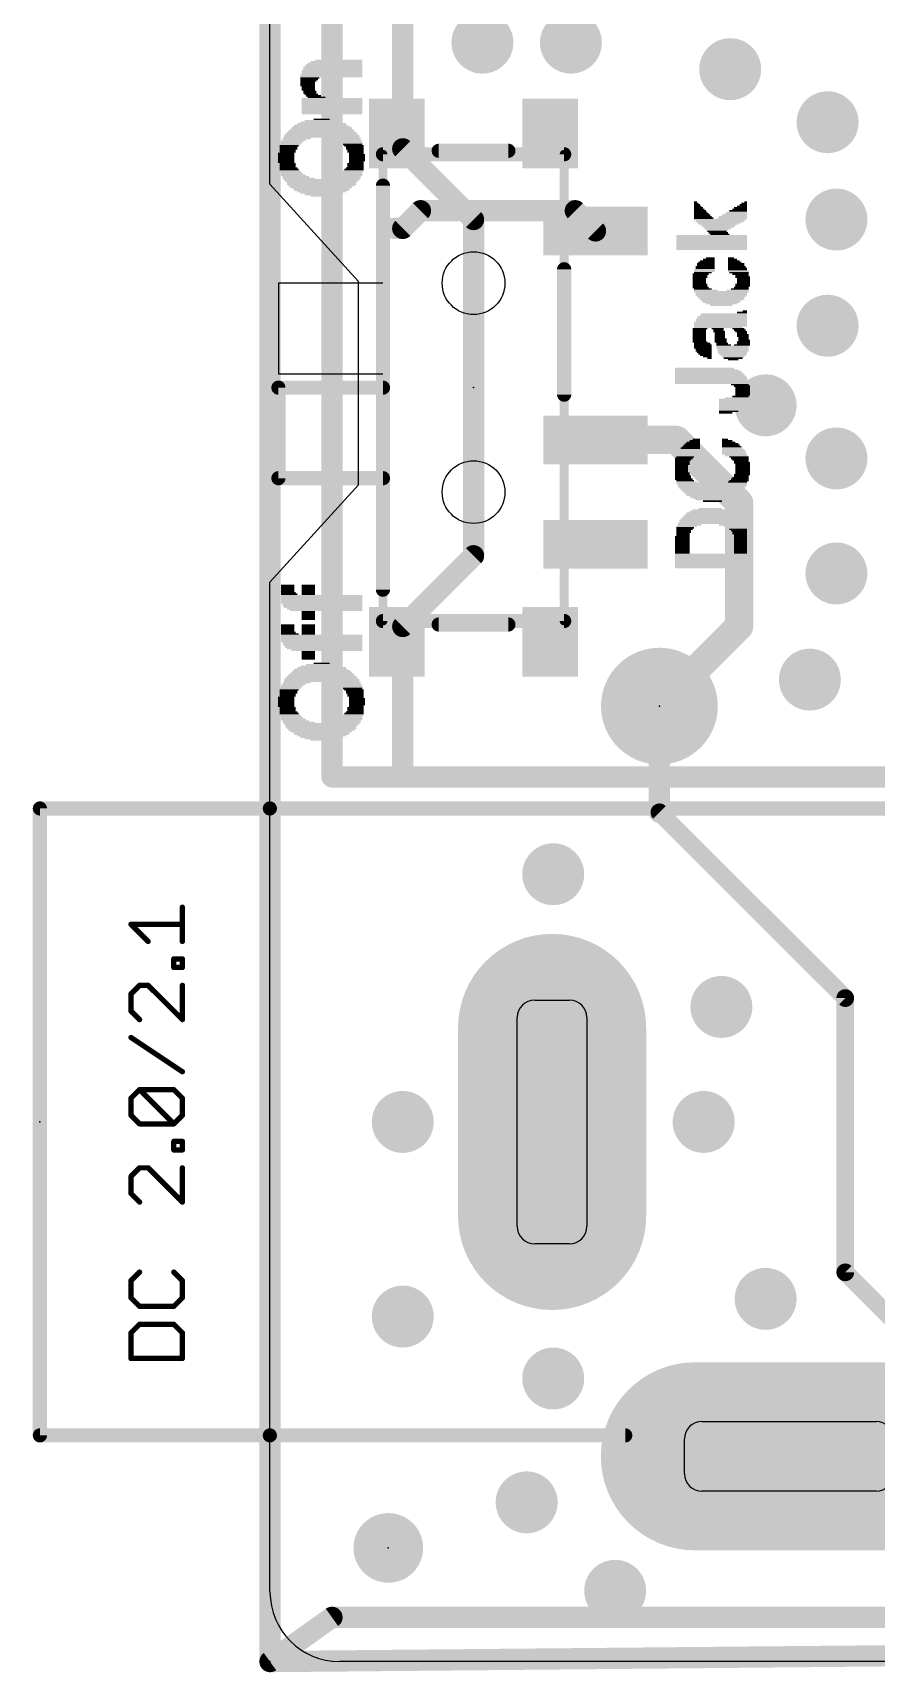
# Model space of a CAD drawing. Extents: x -3.4 to 68.6, y -0.2 to 53.3.
# Drawn here: x -3.4 to 8.7, y -0.15 to 23.38 of the extents above; entities that cross this region are included whole.
import ezdxf

# ---------------------------------------------------------------- set-up
doc = ezdxf.new("R2010")
doc.units = 0
for name, color, linetype in [('1', 12, 'CONTINUOUS'), ('16', 132, 'CONTINUOUS'), ('17', 110, 'CONTINUOUS'), ('18', 3, 'CONTINUOUS'), ('20', 53, 'CONTINUOUS'), ('200', 4, 'CONTINUOUS'), ('21', 40, 'CONTINUOUS'), ('23', 53, 'CONTINUOUS'), ('31', 253, 'CONTINUOUS'), ('51', 253, 'CONTINUOUS')]:
    doc.layers.add(name, color=color, linetype=linetype)

# ---------------------------------------------------------------- blocks, each defined once
blk = doc.blocks.new('PIE')
at = {"const_width": 0.5}
blk.add_lwpolyline([(0, -0.25, 1), (0, 0.25, 1), (0, -0.25)], format="xyb", dxfattribs=at)
blk = doc.blocks.new('RECT')
blk.add_solid([(-0.5, -0.5), (0.5, -0.5), (-0.5, 0.5), (0.5, 0.5)])
blk = doc.blocks.new('ROUNDP')
at = {"const_width": 0.5}
blk.add_lwpolyline([(0, -0.25, 1), (0, 0.25, 1), (0, -0.25)], format="xyb", dxfattribs=at)
blk = doc.blocks.new('LONGP100')
at = {"const_width": 1}
blk.add_lwpolyline([(-0.5, 0), (0.5, 0)], dxfattribs=at)
at = {"const_width": 0.5}
for points in [[(-0.5, 0.25, 1), (-0.5, -0.25)], [(0.5, -0.25, 1), (0.5, 0.25)]]:
    blk.add_lwpolyline(points, format="xyb", dxfattribs=at)
blk = doc.blocks.new('ROUNDV')
at = {"const_width": 0.5}
blk.add_lwpolyline([(0, -0.25, 1), (0, 0.25, 1), (0, -0.25)], format="xyb", dxfattribs=at)

msp = doc.modelspace()

# ---------------------------------------------------------------- linework, layer by layer
at = {"layer": '1'}
for points, const_width in [([(0, 0), (0, 32.385)], 0.3048), ([(1.905, 21.717), (1.905, 29.845)], 0.3048), ([(2.921, 20.701), (1.905, 21.717)], 0.3048), ([(2.159, 20.828), (1.905, 20.574)], 0.3048), ([(4.381, 20.828), (2.159, 20.828)], 0.3048), ([(4.671, 20.538), (4.381, 20.828)], 0.3048), ([(1.905, 20.574), (1.778, 20.574)], 0.3048), ([(2.921, 15.875), (2.921, 20.701)], 0.3048), ([(4.671, 17.538), (5.83, 17.538)], 0.4064), ([(5.83, 17.538), (6.731, 16.637)], 0.4064), ([(6.731, 16.637), (6.731, 14.859)], 0.4064), ([(1.905, 14.859), (2.921, 15.875)], 0.3048), ([(1.905, 12.7), (1.905, 14.859)], 0.3048), ([(6.731, 14.859), (5.588, 13.716)], 0.4064), ([(5.588, 13.716), (5.588, 12.192)], 0.3048), ([(10.16, 12.7), (1.905, 12.7)], 0.3048), ([(5.588, 12.192), (8.255, 9.525)], 0.254), ([(8.255, 9.525), (8.255, 5.588)], 0.254), ([(8.255, 5.588), (9.144, 4.699)], 0.254), ([(67.945, 0.635), (0, 0)], 0.3048)]:
    msp.add_lwpolyline(points, dxfattribs=dict(at, const_width=const_width))
for points, const_width in [([(1.9589, 21.7709, 1), (1.8511, 21.6631)], 0.1524), ([(1.8288, 21.717, 1), (1.9812, 21.717)], 0.1524), ([(2.159, 20.9042, 1), (2.159, 20.7518)], 0.1524), ([(2.2129, 20.7741, 1), (2.1051, 20.8819)], 0.1524), ([(4.4349, 20.8819, 1), (4.3271, 20.7741)], 0.1524), ([(4.381, 20.7518, 1), (4.381, 20.9042)], 0.1524), ([(1.778, 20.6502, 1), (1.778, 20.4978)], 0.1524), ([(1.905, 20.4978, 1), (1.905, 20.6502)], 0.1524), ([(2.9972, 20.701, 1), (2.8448, 20.701)], 0.1524), ([(2.8671, 20.6471, 1), (2.9749, 20.7549)], 0.1524), ([(1.8511, 20.6279, 1), (1.9589, 20.5201)], 0.1524), ([(4.6171, 20.4841, 1), (4.7249, 20.5919)], 0.1524), ([(4.671, 17.6396, 1), (4.671, 17.4364)], 0.2032), ([(5.9018, 17.6098, 1), (5.7582, 17.4662)], 0.2032), ([(5.83, 17.4364, 1), (5.83, 17.6396)], 0.2032), ([(6.8326, 16.637, 1), (6.6294, 16.637)], 0.2032), ([(6.6592, 16.5652, 1), (6.8028, 16.7088)], 0.2032), ([(2.9749, 15.8211, 1), (2.8671, 15.9289)], 0.1524), ([(2.8448, 15.875, 1), (2.9972, 15.875)], 0.1524), ([(1.9812, 14.859, 1), (1.8288, 14.859)], 0.1524), ([(1.8511, 14.9129, 1), (1.9589, 14.8051)], 0.1524), ([(6.6294, 14.859, 1), (6.8326, 14.859)], 0.2032), ([(6.8028, 14.7872, 1), (6.6592, 14.9308)], 0.2032), ([(5.5162, 13.7878, 1), (5.6598, 13.6442)], 0.2032), ([(5.6642, 13.716, 1), (5.5118, 13.716)], 0.1524), ([(1.905, 12.7762, 1), (1.905, 12.6238)], 0.1524), ([(1.8288, 12.7, 1), (1.9812, 12.7)], 0.1524), ([(5.5118, 12.192, 1), (5.6642, 12.192)], 0.1524), ([(5.6329, 12.2369, 1), (5.5431, 12.1471)], 0.127), ([(8.3185, 9.525, 1), (8.1915, 9.525)], 0.127), ([(8.2101, 9.4801, 1), (8.2999, 9.5699)], 0.127), ([(8.2999, 5.6329, 1), (8.2101, 5.5431)], 0.127), ([(8.1915, 5.588, 1), (8.3185, 5.588)], 0.127), ([(-0.0007, 0.0762, 1), (0.0007, -0.0762)], 0.1524), ([(-0.0762, 0, 1), (0.0762, 0)], 0.1524)]:
    msp.add_lwpolyline(points, format="xyb", dxfattribs=dict(at, const_width=const_width))
at = {"layer": '16', "const_width": 0.3048}
for points in [[(0, 0), (0, 32.385)], [(0.889, 12.7), (0.889, 29.718)], [(9.271, 12.7), (0.889, 12.7)], [(0.889, 0.635), (0, 0)], [(67.945, 0.635), (0.889, 0.635)]]:
    msp.add_lwpolyline(points, dxfattribs=at)
at = {"layer": '16', "const_width": 0.1524}
for points in [[(0.889, 12.7762, 1), (0.889, 12.6238)], [(0.8128, 12.7, 1), (0.9652, 12.7)], [(0.889, 0.7112, 1), (0.889, 0.5588)], [(0.9333, 0.573, 1), (0.8447, 0.697)], [(-0.0443, 0.062, 1), (0.0443, -0.062)], [(-0.0762, 0, 1), (0.0762, 0)]]:
    msp.add_lwpolyline(points, format="xyb", dxfattribs=at)
at = {"layer": '20'}
for p, q in [((0, 21.209), (0, 52.34)), ((1.27, 19.812), (0, 21.209)), ((1.27, 16.891), (1.27, 19.812)), ((0, 15.494), (1.27, 16.891)), ((0, 1), (0, 15.494)), ((3.798, 9.497), (4.298, 9.497)), ((3.548, 6.247), (3.548, 9.247)), ((4.548, 9.247), (4.548, 6.247)), ((4.298, 5.997), (3.798, 5.997)), ((6.198, 3.447), (8.698, 3.447)), ((5.948, 2.697), (5.948, 3.197)), ((8.698, 2.447), (6.198, 2.447)), ((65.04, 0), (1, 0))]:
    msp.add_line(p, q, dxfattribs=at)
for centre in [(2.921, 19.788), (2.921, 16.788)]:
    msp.add_circle(centre, 0.45, dxfattribs=at)
for centre, radius, start, end in [((3.798, 9.247), 0.25, 90, 180), ((4.298, 9.247), 0.25, 0, 90), ((3.798, 6.247), 0.25, 180, 270), ((4.298, 6.247), 0.25, 270, 0), ((6.198, 3.197), 0.25, 90, 180), ((8.698, 3.197), 0.25, 0, 90), ((6.198, 2.697), 0.25, 180, 270), ((8.698, 2.697), 0.25, 270, 0), ((1, 1), 1, 180, 270)]:
    msp.add_arc(centre, radius, start, end, dxfattribs=at)
at = {"layer": '21', "const_width": 0.2032}
for points in [[(3.421, 21.688), (2.421, 21.688)], [(1.621, 21.188), (1.621, 15.388)], [(4.221, 19.988), (4.221, 18.188)], [(3.421, 14.888), (2.421, 14.888)], [(-0.002, 12.247), (10.898, 12.247)], [(-0.002, 12.247), (-0.002, 3.247)], [(-0.002, 3.247), (5.098, 3.247)]]:
    msp.add_lwpolyline(points, dxfattribs=at)
at = {"layer": '21', "const_width": 0.1016}
for points in [[(2.421, 21.7388, 1), (2.421, 21.6372)], [(3.421, 21.6372, 1), (3.421, 21.7388)], [(1.6718, 21.188, 1), (1.5702, 21.188)], [(4.2718, 19.988, 1), (4.1702, 19.988)], [(4.1702, 18.188, 1), (4.2718, 18.188)], [(1.5702, 15.388, 1), (1.6718, 15.388)], [(2.421, 14.9388, 1), (2.421, 14.8372)], [(3.421, 14.8372, 1), (3.421, 14.9388)], [(-0.002, 12.2978, 1), (-0.002, 12.1962)], [(0.0488, 12.247, 1), (-0.0528, 12.247)], [(-0.002, 3.2978, 1), (-0.002, 3.1962)], [(-0.0528, 3.247, 1), (0.0488, 3.247)], [(5.098, 3.1962, 1), (5.098, 3.2978)]]:
    msp.add_lwpolyline(points, format="xyb", dxfattribs=at)
at = {"layer": '23'}
for p in [(2.921, 18.288), (5.588, 13.716), (-3.302, 7.747), (1.698, 1.632), (0, 0), (0, 0)]:
    msp.add_point(p, dxfattribs=at)
at = {"layer": '51'}
for p, q in [((1.621, 19.788), (0.121, 19.788)), ((0.121, 19.788), (0.121, 18.488)), ((0.121, 18.488), (1.621, 18.488))]:
    msp.add_line(p, q, dxfattribs=at)
for points, const_width in [([(4.221, 21.638), (1.621, 21.638)], 0.2032), ([(1.621, 21.638), (1.621, 14.938)], 0.127), ([(4.221, 21.638), (4.221, 14.938)], 0.127), ([(1.621, 18.288), (0.121, 18.288)], 0.2032), ([(0.121, 18.288), (0.121, 16.988)], 0.2032), ([(0.121, 16.988), (1.621, 16.988)], 0.2032), ([(4.221, 14.938), (1.621, 14.938)], 0.2032), ([(-0.002, 12.247), (-3.302, 12.247)], 0.2032), ([(-3.302, 3.247), (-3.302, 12.247)], 0.2032), ([(-0.002, 12.247), (-0.002, 3.247)], 0.2032), ([(-0.002, 12.247), (9.148, 12.247)], 0.2032), ([(-1.2573, 10.3387), (-1.2573, 10.8302)], 0.0762), ([(-1.7488, 10.3387), (-1.9945, 10.5844)], 0.0762), ([(-1.9945, 10.5844), (-1.2573, 10.5844)], 0.0762), ([(-1.3802, 9.9645), (-1.3802, 10.0873)], 0.0762), ([(-1.3802, 10.0873), (-1.2573, 10.0873)], 0.0762), ([(-1.2573, 10.0873), (-1.2573, 9.9645)], 0.0762), ([(-1.2573, 9.9645), (-1.3802, 9.9645)], 0.0762), ([(-1.8717, 9.7075), (-1.9945, 9.5847)], 0.0762), ([(-1.7488, 9.7075), (-1.8717, 9.7075)], 0.0762), ([(-1.2573, 9.2161), (-1.7488, 9.7075)], 0.0762), ([(-1.2573, 9.7075), (-1.2573, 9.2161)], 0.0762), ([(-1.9945, 9.5847), (-1.9945, 9.3389)], 0.0762), ([(-1.9945, 9.3389), (-1.8717, 9.2161)], 0.0762), ([(-1.2573, 8.4676), (-1.9945, 8.9591)], 0.0762), ([(-1.9945, 8.0878), (-1.8717, 8.2107)], 0.0762), ([(-1.8717, 8.2107), (-1.3802, 8.2107)], 0.0762), ([(-1.3802, 7.7192), (-1.8717, 8.2107)], 0.0762), ([(-1.3802, 8.2107), (-1.2573, 8.0878)], 0.0762), ([(-1.9945, 7.8421), (-1.9945, 8.0878)], 0.0762), ([(-1.2573, 8.0878), (-1.2573, 7.8421)], 0.0762), ([(-1.8717, 7.7192), (-1.9945, 7.8421)], 0.0762), ([(-1.2573, 7.8421), (-1.3802, 7.7192)], 0.0762), ([(-1.3802, 7.7192), (-1.8717, 7.7192)], 0.0762), ([(-1.3802, 7.345), (-1.3802, 7.4679)], 0.0762), ([(-1.3802, 7.4679), (-1.2573, 7.4679)], 0.0762), ([(-1.2573, 7.345), (-1.3802, 7.345)], 0.0762), ([(-1.2573, 7.4679), (-1.2573, 7.345)], 0.0762), ([(-1.8717, 7.0881), (-1.9945, 6.9652)], 0.0762), ([(-1.7488, 7.0881), (-1.8717, 7.0881)], 0.0762), ([(-1.2573, 6.5966), (-1.7488, 7.0881)], 0.0762), ([(-1.2573, 7.0881), (-1.2573, 6.5966)], 0.0762), ([(-1.9945, 6.9652), (-1.9945, 6.7195)], 0.0762), ([(-1.9945, 6.7195), (-1.8717, 6.5966)], 0.0762), ([(-1.8717, 5.5913), (-1.9945, 5.4684)], 0.0762), ([(-1.9945, 5.4684), (-1.9945, 5.2226)], 0.0762), ([(-1.2573, 5.4684), (-1.3802, 5.5913)], 0.0762), ([(-1.2573, 5.2226), (-1.2573, 5.4684)], 0.0762), ([(-1.9945, 5.2226), (-1.8717, 5.0998)], 0.0762), ([(-1.3802, 5.0998), (-1.2573, 5.2226)], 0.0762), ([(-1.8717, 5.0998), (-1.3802, 5.0998)], 0.0762), ([(-1.8717, 4.8428), (-1.9945, 4.72)], 0.0762), ([(-1.9945, 4.72), (-1.9945, 4.3514)], 0.0762), ([(-1.3802, 4.8428), (-1.8717, 4.8428)], 0.0762), ([(-1.2573, 4.72), (-1.3802, 4.8428)], 0.0762), ([(-1.2573, 4.3514), (-1.2573, 4.72)], 0.0762), ([(-1.9945, 4.3514), (-1.2573, 4.3514)], 0.0762), ([(-3.302, 3.247), (-0.002, 3.247)], 0.2032), ([(10.898, 3.247), (-0.002, 3.247)], 0.2032)]:
    msp.add_lwpolyline(points, dxfattribs=dict(at, const_width=const_width))
for points, const_width in [([(1.621, 21.6888, 1), (1.621, 21.5872)], 0.1016), ([(1.6527, 21.638, 1), (1.5893, 21.638)], 0.0635), ([(4.2527, 21.638, 1), (4.1893, 21.638)], 0.0635), ([(4.221, 21.5872, 1), (4.221, 21.6888)], 0.1016), ([(0.121, 18.3388, 1), (0.121, 18.2372)], 0.1016), ([(0.1718, 18.288, 1), (0.0702, 18.288)], 0.1016), ([(1.621, 18.2372, 1), (1.621, 18.3388)], 0.1016), ([(0.121, 17.0388, 1), (0.121, 16.9372)], 0.1016), ([(0.0702, 16.988, 1), (0.1718, 16.988)], 0.1016), ([(1.621, 16.9372, 1), (1.621, 17.0388)], 0.1016), ([(1.621, 14.9888, 1), (1.621, 14.8872)], 0.1016), ([(1.5893, 14.938, 1), (1.6527, 14.938)], 0.0635), ([(4.1893, 14.938, 1), (4.2527, 14.938)], 0.0635), ([(4.221, 14.8872, 1), (4.221, 14.9888)], 0.1016), ([(-3.302, 12.2978, 1), (-3.302, 12.1962)], 0.1016), ([(-3.2512, 12.247, 1), (-3.3528, 12.247)], 0.1016), ([(0.0488, 12.247, 1), (-0.0528, 12.247)], 0.1016), ([(-0.002, 12.2978, 1), (-0.002, 12.1962)], 0.1016), ([(-0.002, 12.1962, 1), (-0.002, 12.2978)], 0.1016), ([(-1.2383, 10.8302, 1), (-1.2764, 10.8302)], 0.0381), ([(-1.9945, 10.6035, 1), (-1.9945, 10.5654)], 0.0381), ([(-1.9811, 10.5979, 1), (-2.008, 10.571)], 0.0381), ([(-1.2573, 10.5654, 1), (-1.2573, 10.6035)], 0.0381), ([(-1.7623, 10.3252, 1), (-1.7353, 10.3522)], 0.0381), ([(-1.2764, 10.3387, 1), (-1.2383, 10.3387)], 0.0381), ([(-1.3802, 10.1064, 1), (-1.3802, 10.0683)], 0.0381), ([(-1.3611, 10.0873, 1), (-1.3992, 10.0873)], 0.0381), ([(-1.2383, 10.0873, 1), (-1.2764, 10.0873)], 0.0381), ([(-1.2573, 10.0683, 1), (-1.2573, 10.1064)], 0.0381), ([(-1.3802, 9.9835, 1), (-1.3802, 9.9454)], 0.0381), ([(-1.3992, 9.9645, 1), (-1.3611, 9.9645)], 0.0381), ([(-1.2764, 9.9645, 1), (-1.2383, 9.9645)], 0.0381), ([(-1.2573, 9.9454, 1), (-1.2573, 9.9835)], 0.0381), ([(-1.8717, 9.7266, 1), (-1.8717, 9.6885)], 0.0381), ([(-1.8582, 9.6941, 1), (-1.8851, 9.721)], 0.0381), ([(-1.7353, 9.721, 1), (-1.7623, 9.6941)], 0.0381), ([(-1.7488, 9.6885, 1), (-1.7488, 9.7266)], 0.0381), ([(-1.2383, 9.7075, 1), (-1.2764, 9.7075)], 0.0381), ([(-1.9755, 9.5847, 1), (-2.0136, 9.5847)], 0.0381), ([(-2.008, 9.5981, 1), (-1.9811, 9.5712)], 0.0381), ([(-1.9811, 9.3524, 1), (-2.008, 9.3255)], 0.0381), ([(-2.0136, 9.3389, 1), (-1.9755, 9.3389)], 0.0381), ([(-1.8851, 9.2026, 1), (-1.8582, 9.2295)], 0.0381), ([(-1.2764, 9.2161, 1), (-1.2383, 9.2161)], 0.0381), ([(-1.2708, 9.2026, 1), (-1.2438, 9.2295)], 0.0381), ([(-1.984, 8.975, 1), (-2.0051, 8.9433)], 0.0381), ([(-1.2679, 8.4518, 1), (-1.2467, 8.4835)], 0.0381), ([(-1.8717, 8.2298, 1), (-1.8717, 8.1917)], 0.0381), ([(-1.8582, 8.2242, 1), (-1.8851, 8.1972)], 0.0381), ([(-1.8582, 8.1972, 1), (-1.8851, 8.2242)], 0.0381), ([(-1.3667, 8.2242, 1), (-1.3936, 8.1972)], 0.0381), ([(-1.3802, 8.1917, 1), (-1.3802, 8.2298)], 0.0381), ([(-1.9755, 8.0878, 1), (-2.0136, 8.0878)], 0.0381), ([(-2.008, 8.1013, 1), (-1.9811, 8.0744)], 0.0381), ([(-1.2383, 8.0878, 1), (-1.2764, 8.0878)], 0.0381), ([(-1.2708, 8.0744, 1), (-1.2438, 8.1013)], 0.0381), ([(-1.9811, 7.8556, 1), (-2.008, 7.8286)], 0.0381), ([(-2.0136, 7.8421, 1), (-1.9755, 7.8421)], 0.0381), ([(-1.2764, 7.8421, 1), (-1.2383, 7.8421)], 0.0381), ([(-1.2438, 7.8286, 1), (-1.2708, 7.8556)], 0.0381), ([(-1.8717, 7.7383, 1), (-1.8717, 7.7002)], 0.0381), ([(-1.8851, 7.7058, 1), (-1.8582, 7.7327)], 0.0381), ([(-1.3936, 7.7327, 1), (-1.3667, 7.7058)], 0.0381), ([(-1.3936, 7.7058, 1), (-1.3667, 7.7327)], 0.0381), ([(-1.3802, 7.7002, 1), (-1.3802, 7.7383)], 0.0381), ([(-1.3611, 7.4679, 1), (-1.3992, 7.4679)], 0.0381), ([(-1.3802, 7.4869, 1), (-1.3802, 7.4488)], 0.0381), ([(-1.3802, 7.3641, 1), (-1.3802, 7.326)], 0.0381), ([(-1.3992, 7.345, 1), (-1.3611, 7.345)], 0.0381), ([(-1.2383, 7.4679, 1), (-1.2764, 7.4679)], 0.0381), ([(-1.2764, 7.345, 1), (-1.2383, 7.345)], 0.0381), ([(-1.2573, 7.4488, 1), (-1.2573, 7.4869)], 0.0381), ([(-1.2573, 7.326, 1), (-1.2573, 7.3641)], 0.0381), ([(-1.8717, 7.1071, 1), (-1.8717, 7.069)], 0.0381), ([(-1.8582, 7.0746, 1), (-1.8851, 7.1016)], 0.0381), ([(-1.7353, 7.1016, 1), (-1.7623, 7.0746)], 0.0381), ([(-1.7488, 7.069, 1), (-1.7488, 7.1071)], 0.0381), ([(-1.2383, 7.0881, 1), (-1.2764, 7.0881)], 0.0381), ([(-2.008, 6.9787, 1), (-1.9811, 6.9517)], 0.0381), ([(-1.9755, 6.9652, 1), (-2.0136, 6.9652)], 0.0381), ([(-1.9811, 6.7329, 1), (-2.008, 6.706)], 0.0381), ([(-2.0136, 6.7195, 1), (-1.9755, 6.7195)], 0.0381), ([(-1.8851, 6.5831, 1), (-1.8582, 6.6101)], 0.0381), ([(-1.2764, 6.5966, 1), (-1.2383, 6.5966)], 0.0381), ([(-1.2708, 6.5831, 1), (-1.2438, 6.6101)], 0.0381), ([(-2.008, 5.4819, 1), (-1.9811, 5.4549)], 0.0381), ([(-1.9755, 5.4684, 1), (-2.0136, 5.4684)], 0.0381), ([(-1.8582, 5.5778, 1), (-1.8851, 5.6047)], 0.0381), ([(-1.3667, 5.6047, 1), (-1.3936, 5.5778)], 0.0381), ([(-1.2383, 5.4684, 1), (-1.2764, 5.4684)], 0.0381), ([(-1.2708, 5.4549, 1), (-1.2438, 5.4819)], 0.0381), ([(-1.9811, 5.2361, 1), (-2.008, 5.2092)], 0.0381), ([(-2.0136, 5.2226, 1), (-1.9755, 5.2226)], 0.0381), ([(-1.2764, 5.2226, 1), (-1.2383, 5.2226)], 0.0381), ([(-1.2438, 5.2092, 1), (-1.2708, 5.2361)], 0.0381), ([(-1.8717, 5.1188, 1), (-1.8717, 5.0807)], 0.0381), ([(-1.8851, 5.0863, 1), (-1.8582, 5.1132)], 0.0381), ([(-1.3936, 5.1132, 1), (-1.3667, 5.0863)], 0.0381), ([(-1.3802, 5.0807, 1), (-1.3802, 5.1188)], 0.0381), ([(-1.9755, 4.72, 1), (-2.0136, 4.72)], 0.0381), ([(-2.008, 4.7334, 1), (-1.9811, 4.7065)], 0.0381), ([(-1.8717, 4.8619, 1), (-1.8717, 4.8238)], 0.0381), ([(-1.8582, 4.8294, 1), (-1.8851, 4.8563)], 0.0381), ([(-1.3667, 4.8563, 1), (-1.3936, 4.8294)], 0.0381), ([(-1.3802, 4.8238, 1), (-1.3802, 4.8619)], 0.0381), ([(-1.2383, 4.72, 1), (-1.2764, 4.72)], 0.0381), ([(-1.2708, 4.7065, 1), (-1.2438, 4.7334)], 0.0381), ([(-1.9945, 4.3704, 1), (-1.9945, 4.3323)], 0.0381), ([(-2.0136, 4.3514, 1), (-1.9755, 4.3514)], 0.0381), ([(-1.2764, 4.3514, 1), (-1.2383, 4.3514)], 0.0381), ([(-1.2573, 4.3323, 1), (-1.2573, 4.3704)], 0.0381), ([(-3.302, 3.2978, 1), (-3.302, 3.1962)], 0.1016), ([(-3.3528, 3.247, 1), (-3.2512, 3.247)], 0.1016), ([(-0.002, 3.2978, 1), (-0.002, 3.1962)], 0.1016), ([(-0.0528, 3.247, 1), (0.0488, 3.247)], 0.1016), ([(-0.002, 3.1962, 1), (-0.002, 3.2978)], 0.1016)]:
    msp.add_lwpolyline(points, format="xyb", dxfattribs=dict(at, const_width=const_width))

# ---------------------------------------------------------------- block references
at = {"layer": '1', "yscale": 0.8, "rotation": 270}
for p in [(1.821, 21.938), (4.021, 21.938), (1.821, 14.638), (4.021, 14.638)]:
    msp.add_blockref('RECT', p, dxfattribs=at)
at = {"layer": '1', "xscale": 0.7, "yscale": 1.5, "rotation": 270}
for p in [(4.671, 20.538), (4.671, 17.538), (4.671, 16.038)]:
    msp.add_blockref('RECT', p, dxfattribs=at)
at = {"layer": '1'}
msp.add_blockref('PIE', (1.698, 1.632), dxfattribs=at)
at = {"layer": '17'}
for name, p, xscale, yscale, rotation in [('ROUNDP', (5.588, 13.716), 1.6764, 1.6764, 90), ('ROUNDP', (5.588, 13.716), 1.6764, 1.6764, 90), ('LONGP100', (4.048, 7.747), 2.7, 2.7, 270), ('LONGP100', (4.048, 7.747), 2.7, 2.7, 270)]:
    msp.add_blockref(name, p, dxfattribs=dict(at, xscale=xscale, yscale=yscale, rotation=rotation))
at = {"layer": '17', "xscale": 2.7, "yscale": 2.7}
msp.add_blockref('LONGP100', (7.448, 2.947), dxfattribs=at)
msp.add_blockref('LONGP100', (7.448, 2.947), dxfattribs=at)
at = {"layer": '18', "xscale": 0.889, "yscale": 0.889}
for p in [(3.048, 23.241), (3.048, 23.241), (4.318, 23.241), (4.318, 23.241), (6.604, 22.86), (6.604, 22.86), (8.001, 22.098), (8.001, 22.098), (8.128, 20.701), (8.128, 20.701), (8.001, 19.177), (8.001, 19.177), (7.112, 18.034), (7.112, 18.034), (8.128, 17.272), (8.128, 17.272), (8.128, 15.621), (8.128, 15.621), (7.747, 14.097), (7.747, 14.097), (4.064, 11.303), (4.064, 11.303), (6.477, 9.398), (6.477, 9.398), (1.905, 7.747), (1.905, 7.747), (6.223, 7.747), (6.223, 7.747), (7.112, 5.207), (7.112, 5.207), (1.905, 4.953), (1.905, 4.953), (4.064, 4.064), (4.064, 4.064), (3.683, 2.286), (3.683, 2.286), (4.953, 1.016), (4.953, 1.016)]:
    msp.add_blockref('ROUNDV', p, dxfattribs=at)
at = {"layer": '200', "yscale": 0.0212}
for p, xscale in [((0.889, 22.8379), 0.8678), ((0.8995, 22.8803), 0.8466), ((0.8995, 22.8591), 0.8466), ((0.9101, 22.9014), 0.8255), ((0.9207, 22.9226), 0.8043), ((0.9313, 22.9437), 0.7831), ((0.9525, 22.9649), 0.7408), ((0.9842, 22.9861), 0.6773), ((0.5397, 22.6686), 0.2117), ((0.5397, 22.6474), 0.2117), ((0.5397, 22.6263), 0.2117), ((0.8784, 22.7744), 0.889), ((0.8784, 22.7533), 0.889), ((0.5715, 22.7321), 0.2752), ((0.5609, 22.7109), 0.254), ((0.5503, 22.6898), 0.2328), ((0.889, 22.8168), 0.8678), ((0.889, 22.7956), 0.8678), ((0.5503, 22.6051), 0.1905), ((0.5503, 22.5839), 0.1905), ((0.5503, 22.5628), 0.1905), ((0.889, 22.4358), 0.8678), ((0.889, 22.4146), 0.8678), ((0.889, 22.3934), 0.8678), ((0.889, 22.3723), 0.8678), ((0.889, 22.3511), 0.8678), ((0.5715, 22.5416), 0.1905), ((0.5715, 22.5204), 0.1905), ((0.5926, 22.4993), 0.1905), ((0.6244, 22.4781), 0.2117), ((0.6667, 22.4569), 0.254), ((0.889, 22.3299), 0.8678), ((0.889, 22.3088), 0.8678), ((0.889, 22.2876), 0.8678), ((0.889, 22.2664), 0.8678), ((0.889, 22.2453), 0.8678), ((0.889, 22.2241), 0.8678), ((0.7302, 22.1183), 0.4657), ((0.7408, 22.1394), 0.2328), ((0.7408, 21.9066), 1.0795), ((0.7408, 21.8855), 1.0795), ((0.7408, 21.9278), 1.0371), ((0.7408, 21.949), 0.9948), ((0.7408, 21.9701), 0.9525), ((0.7408, 21.9913), 0.9101), ((0.7408, 22.0125), 0.8678), ((0.7408, 22.0336), 0.8255), ((0.7302, 22.0548), 0.762), ((0.7408, 22.076), 0.6985), ((0.7302, 22.0971), 0.5926), ((0.2328, 21.6526), 0.2328), ((0.2857, 21.7796), 0.2963), ((0.2752, 21.7585), 0.2752), ((0.2646, 21.7373), 0.254), ((0.2646, 21.7161), 0.254), ((0.254, 21.695), 0.2328), ((0.254, 21.6738), 0.2328), ((0.3175, 21.822), 0.3175), ((0.3069, 21.8008), 0.2963), ((0.381, 21.8643), 0.4022), ((0.3492, 21.8431), 0.3387), ((1.1006, 21.8643), 0.4022), ((1.1324, 21.8431), 0.3387), ((1.1641, 21.822), 0.3175), ((1.1747, 21.8008), 0.2963), ((1.1853, 21.7796), 0.2752), ((1.2065, 21.7585), 0.2752), ((1.217, 21.7373), 0.254), ((1.217, 21.7161), 0.254), ((1.2276, 21.695), 0.2328), ((1.2276, 21.6738), 0.2328), ((1.2382, 21.6526), 0.2117), ((0.2328, 21.6315), 0.2328), ((0.2328, 21.6103), 0.2328), ((0.2328, 21.5891), 0.2328), ((0.2328, 21.568), 0.2328), ((0.2328, 21.5468), 0.2328), ((0.2328, 21.5256), 0.2328), ((0.254, 21.5045), 0.2328), ((0.254, 21.4833), 0.2328), ((0.254, 21.4621), 0.2328), ((0.2646, 21.441), 0.254), ((0.2752, 21.4198), 0.2752), ((1.2065, 21.4198), 0.2752), ((1.217, 21.441), 0.254), ((1.2276, 21.5045), 0.2328), ((1.2276, 21.4833), 0.2328), ((1.2276, 21.4621), 0.2328), ((1.2382, 21.5256), 0.2117), ((1.2488, 21.6315), 0.2328), ((1.2488, 21.6103), 0.2328), ((1.2488, 21.5891), 0.2328), ((1.2488, 21.568), 0.2328), ((1.2488, 21.5468), 0.2328), ((0.2857, 21.3986), 0.2963), ((0.3069, 21.3775), 0.2963), ((0.3175, 21.3563), 0.3175), ((0.3387, 21.3351), 0.3598), ((0.3704, 21.314), 0.381), ((0.4127, 21.2928), 0.4657), ((0.7408, 21.2716), 1.0795), ((0.7408, 21.2505), 1.0371), ((0.7408, 21.2293), 0.9948), ((0.7408, 21.2081), 0.9948), ((0.7408, 21.187), 0.9525), ((1.0689, 21.2928), 0.4657), ((1.1112, 21.314), 0.381), ((1.143, 21.3351), 0.3598), ((1.1641, 21.3563), 0.3175), ((1.1747, 21.3775), 0.2963), ((1.1959, 21.3986), 0.2963), ((0.7302, 21.1658), 0.889), ((0.7408, 21.1447), 0.8255), ((0.7408, 21.1235), 0.7831), ((0.7408, 21.1023), 0.6985), ((0.7408, 21.0812), 0.6138), ((0.7408, 21.06), 0.4868), ((0.7408, 21.0388), 0.3175), ((6.1063, 20.9542), 0.0423), ((6.826, 20.9542), 0.0423), ((6.1804, 20.806), 0.1905), ((6.191, 20.7848), 0.2117), ((6.1169, 20.933), 0.0635), ((6.1275, 20.9118), 0.0847), ((6.1381, 20.8907), 0.1058), ((6.1487, 20.8695), 0.127), ((6.1593, 20.8483), 0.1482), ((6.1698, 20.8272), 0.1693), ((6.2016, 20.7637), 0.2328), ((6.2122, 20.7425), 0.254), ((6.2228, 20.7213), 0.2752), ((6.4556, 20.7002), 0.7408), ((6.6355, 20.7213), 0.4233), ((6.6461, 20.7425), 0.4022), ((6.6672, 20.7637), 0.3598), ((6.6884, 20.7848), 0.3175), ((6.699, 20.806), 0.2963), ((6.7201, 20.8272), 0.254), ((6.7413, 20.8483), 0.2117), ((6.7519, 20.8695), 0.1905), ((6.7731, 20.8907), 0.1482), ((6.7942, 20.9118), 0.1058), ((6.8048, 20.933), 0.0847), ((6.3392, 20.4673), 1.016), ((6.4556, 20.679), 0.6985), ((6.445, 20.6578), 0.635), ((6.4344, 20.6367), 0.5715), ((6.4344, 20.6155), 0.4868), ((6.4344, 20.5943), 0.4445), ((6.4238, 20.5732), 0.381), ((6.4132, 20.552), 0.3175), ((6.4132, 20.5308), 0.2752), ((6.4344, 20.5097), 0.2752), ((6.4556, 20.4885), 0.2752), ((6.3392, 20.4462), 1.016), ((6.3392, 20.425), 1.016), ((6.3392, 20.4039), 1.016), ((6.3392, 20.3827), 1.016), ((6.3392, 20.3615), 1.016), ((6.3392, 20.3404), 1.016), ((6.3392, 20.3192), 1.016), ((6.3392, 20.298), 1.016), ((6.3392, 20.2769), 1.016), ((6.2439, 20.0229), 0.2752), ((6.2439, 20.0017), 0.2752), ((6.2545, 20.0652), 0.254), ((6.2545, 20.044), 0.254), ((6.2651, 20.0864), 0.2328), ((6.2757, 20.1075), 0.2117), ((6.2968, 20.1287), 0.1693), ((6.318, 20.1499), 0.127), ((6.6143, 20.1499), 0.0847), ((6.6355, 20.1287), 0.127), ((6.6566, 20.1075), 0.1693), ((6.6672, 20.0864), 0.1905), ((6.6884, 20.0652), 0.2328), ((6.6884, 20.044), 0.2328), ((6.699, 20.0229), 0.254), ((6.7096, 20.0017), 0.2752), ((6.1804, 19.917), 0.2328), ((6.1698, 19.8959), 0.2117), ((6.1698, 19.8747), 0.2117), ((6.1593, 19.8535), 0.1905), ((6.1593, 19.8324), 0.1905), ((6.1593, 19.8112), 0.1905), ((6.1593, 19.79), 0.1905), ((6.1698, 19.7689), 0.2117), ((6.2333, 19.9805), 0.2963), ((6.2333, 19.9594), 0.2963), ((6.2122, 19.9382), 0.254), ((6.7096, 19.9805), 0.2752), ((6.7201, 19.9594), 0.2963), ((6.7307, 19.9382), 0.2752), ((6.7519, 19.917), 0.2328), ((6.7836, 19.8747), 0.2117), ((6.7836, 19.7689), 0.2117), ((6.7731, 19.8959), 0.1905), ((6.7942, 19.8535), 0.1905), ((6.7942, 19.8324), 0.1905), ((6.7942, 19.8112), 0.1905), ((6.7942, 19.79), 0.1905), ((6.1698, 19.7477), 0.2117), ((6.1804, 19.7265), 0.2328), ((6.2122, 19.7054), 0.254), ((6.2545, 19.6842), 0.3387), ((6.4767, 19.663), 0.7831), ((6.4767, 19.6419), 0.7408), ((6.4767, 19.6207), 0.7408), ((6.4767, 19.5995), 0.6985), ((6.4767, 19.5784), 0.6561), ((6.4873, 19.5572), 0.635), ((6.4767, 19.536), 0.5715), ((6.7096, 19.6842), 0.3175), ((6.7413, 19.7054), 0.254), ((6.7625, 19.7265), 0.2117), ((6.7836, 19.7477), 0.2117), ((6.4873, 19.3032), 0.7196), ((6.5085, 19.3244), 0.6773), ((6.5191, 19.3456), 0.6561), ((6.4767, 19.5149), 0.5291), ((6.4767, 19.4937), 0.4445), ((6.4767, 19.4726), 0.3175), ((6.7731, 19.3667), 0.1482), ((6.8154, 19.3879), 0.0635), ((6.1698, 19.1339), 0.2117), ((6.1593, 19.1127), 0.1905), ((6.1593, 19.0916), 0.1905), ((6.1593, 19.0704), 0.1905), ((6.4662, 19.2186), 0.762), ((6.4662, 19.1974), 0.762), ((6.4662, 19.1762), 0.762), ((6.4344, 19.1551), 0.6985), ((6.4767, 19.2609), 0.7408), ((6.4767, 19.2397), 0.7408), ((6.4873, 19.2821), 0.7196), ((6.4238, 19.1339), 0.1693), ((6.4344, 19.1127), 0.1482), ((6.445, 19.0916), 0.1693), ((6.4556, 19.0704), 0.1482), ((6.7201, 19.1339), 0.1693), ((6.7413, 19.1127), 0.1693), ((6.7625, 19.0916), 0.1693), ((6.7731, 19.0704), 0.1482), ((6.1593, 19.0492), 0.1905), ((6.1593, 19.0281), 0.1905), ((6.1593, 19.0069), 0.1905), ((6.1593, 18.9857), 0.1905), ((6.1593, 18.9646), 0.1905), ((6.1698, 18.9434), 0.2117), ((6.2016, 18.9222), 0.2328), ((6.2122, 18.9011), 0.254), ((6.2122, 18.8799), 0.254), ((6.2122, 18.8587), 0.254), ((6.2228, 18.8376), 0.2328), ((6.4556, 19.0492), 0.1482), ((6.4556, 19.0281), 0.1482), ((6.4556, 19.0069), 0.1482), ((6.4662, 18.9857), 0.1693), ((6.4662, 18.9646), 0.1693), ((6.4662, 18.9434), 0.1693), ((6.5085, 18.9011), 0.2117), ((6.4873, 18.9222), 0.1693), ((6.6355, 18.8799), 0.4656), ((6.6355, 18.8587), 0.4656), ((6.6461, 18.8376), 0.4445), ((6.7731, 18.9011), 0.2328), ((6.7836, 19.0492), 0.1693), ((6.7836, 19.0281), 0.1693), ((6.7942, 18.9434), 0.1905), ((6.7942, 18.9222), 0.1905), ((6.7942, 19.0069), 0.1482), ((6.7942, 18.9857), 0.1482), ((6.8048, 18.9646), 0.1693), ((6.2228, 18.8164), 0.2328), ((6.2333, 18.7952), 0.2117), ((6.2439, 18.7741), 0.1905), ((6.2545, 18.7529), 0.1693), ((6.2757, 18.7318), 0.127), ((6.3074, 18.7106), 0.0635), ((6.6461, 18.8164), 0.4445), ((6.6355, 18.7952), 0.4233), ((6.6461, 18.7741), 0.4022), ((6.6461, 18.7529), 0.3598), ((6.6461, 18.7318), 0.3175), ((6.6461, 18.7106), 0.2752), ((6.6461, 18.6894), 0.1482), ((6.2862, 18.5201), 0.9525), ((6.2333, 18.5624), 0.8466), ((6.2968, 18.4989), 0.9736), ((6.3074, 18.4778), 0.9948), ((6.318, 18.4566), 1.016), ((6.3286, 18.4354), 1.0371), ((6.3286, 18.4143), 1.0371), ((6.2651, 18.5413), 0.9101), ((6.3392, 18.3931), 1.0583), ((6.3392, 18.3719), 1.0583), ((6.3392, 18.3508), 1.0583), ((6.6566, 18.1179), 0.4233), ((6.699, 18.1391), 0.3387), ((6.7413, 18.3296), 0.254), ((6.7519, 18.1603), 0.2328), ((6.7731, 18.3084), 0.2328), ((6.7836, 18.2873), 0.2117), ((6.7836, 18.2661), 0.2117), ((6.7836, 18.2449), 0.2117), ((6.7836, 18.2238), 0.2117), ((6.7836, 18.2026), 0.2117), ((6.7836, 18.1814), 0.2117), ((6.6037, 17.9698), 0.3175), ((6.5402, 17.9274), 0.1905), ((6.6566, 18.0968), 0.4233), ((6.6461, 18.0756), 0.4022), ((6.6461, 18.0544), 0.4022), ((6.6355, 18.0333), 0.381), ((6.6355, 18.0121), 0.381), ((6.6143, 17.9909), 0.3387), ((6.5826, 17.9486), 0.2752), ((6.0323, 17.4195), 0.2752), ((6.0428, 17.4406), 0.254), ((6.0534, 17.4618), 0.2328), ((6.064, 17.483), 0.2117), ((6.0746, 17.5041), 0.1905), ((6.0958, 17.5253), 0.1482), ((6.1169, 17.5465), 0.1058), ((6.5614, 17.5253), 0.1482), ((6.6037, 17.483), 0.2328), ((6.6143, 17.4618), 0.254), ((6.6249, 17.4406), 0.2752), ((6.5297, 17.5465), 0.0847), ((6.5826, 17.5041), 0.1905), ((6.6355, 17.4195), 0.2963), ((5.9158, 17.229), 0.2117), ((5.9158, 17.2078), 0.2117), ((5.9158, 17.1866), 0.2117), ((5.937, 17.2713), 0.254), ((5.9264, 17.2501), 0.2328), ((6.0005, 17.3348), 0.3387), ((5.9793, 17.3136), 0.2963), ((5.9582, 17.2925), 0.254), ((6.0111, 17.3771), 0.3175), ((6.0111, 17.356), 0.3175), ((6.0217, 17.3983), 0.2963), ((6.6461, 17.3983), 0.3175), ((6.6566, 17.3771), 0.3387), ((6.6566, 17.356), 0.3387), ((6.6672, 17.3348), 0.3598), ((6.6884, 17.3136), 0.3175), ((6.7307, 17.2925), 0.2752), ((6.7413, 17.2713), 0.254), ((6.7519, 17.2501), 0.2328), ((6.7625, 17.229), 0.2117), ((6.7731, 17.2078), 0.2328), ((6.7836, 17.1866), 0.2117), ((5.9158, 17.0597), 0.2117), ((5.9158, 17.0385), 0.2117), ((5.9264, 17.0173), 0.2328), ((5.9264, 16.9962), 0.2328), ((5.937, 16.975), 0.254), ((5.9053, 17.1655), 0.1905), ((5.9053, 17.1443), 0.1905), ((5.9053, 17.1231), 0.1905), ((5.9053, 17.102), 0.1905), ((5.9053, 17.0808), 0.1905), ((5.9582, 16.9538), 0.254), ((6.7307, 16.9538), 0.2752), ((6.7413, 16.975), 0.254), ((6.7519, 16.9962), 0.2328), ((6.7625, 17.0173), 0.2117), ((6.7731, 17.0385), 0.2328), ((6.7836, 17.1655), 0.2117), ((6.7836, 17.1443), 0.2117), ((6.7836, 17.1231), 0.2117), ((6.7836, 17.102), 0.2117), ((6.7836, 17.0808), 0.2117), ((6.7836, 17.0597), 0.2117), ((5.9793, 16.9327), 0.2963), ((6.0005, 16.9115), 0.3387), ((6.064, 16.8903), 0.4233), ((6.3392, 16.8692), 0.9736), ((6.3392, 16.848), 0.9313), ((6.3497, 16.8268), 0.9101), ((6.3497, 16.8057), 0.8678), ((6.3497, 16.7845), 0.8255), ((6.3497, 16.7633), 0.7831), ((6.3392, 16.7422), 0.7196), ((6.3497, 16.721), 0.6561), ((6.3497, 16.6998), 0.5715), ((6.6355, 16.8903), 0.4233), ((6.6778, 16.9115), 0.3387), ((6.7096, 16.9327), 0.2752), ((6.3286, 16.467), 0.7408), ((6.318, 16.4882), 0.6773), ((6.318, 16.5093), 0.5926), ((6.318, 16.5305), 0.508), ((6.3392, 16.6787), 0.4657), ((6.318, 16.5517), 0.3387), ((6.3497, 16.6575), 0.2752), ((5.9793, 16.2977), 0.2963), ((5.9582, 16.2765), 0.254), ((5.9476, 16.2553), 0.2328), ((5.937, 16.2342), 0.2117), ((6.3286, 16.34), 0.9525), ((6.0217, 16.3188), 0.3387), ((6.3286, 16.3823), 0.9101), ((6.3392, 16.3612), 0.9313), ((6.3286, 16.4035), 0.8678), ((6.3286, 16.4247), 0.8255), ((6.3286, 16.4458), 0.7831), ((6.6355, 16.3188), 0.381), ((6.6672, 16.2977), 0.3175), ((6.699, 16.2765), 0.2963), ((6.7201, 16.2553), 0.254), ((6.7307, 16.2342), 0.2328), ((5.9158, 16.1495), 0.2117), ((5.9158, 16.1284), 0.2117), ((5.9158, 16.1072), 0.2117), ((5.9158, 16.086), 0.2117), ((5.9158, 16.0649), 0.2117), ((5.9158, 16.0437), 0.2117), ((5.9158, 16.0225), 0.2117), ((5.9158, 16.0014), 0.2117), ((5.937, 16.213), 0.2117), ((5.9264, 16.1919), 0.1905), ((5.9264, 16.1707), 0.1905), ((6.7413, 16.213), 0.2117), ((6.7413, 16.1919), 0.2117), ((6.7519, 16.1707), 0.1905), ((6.7519, 16.1495), 0.1905), ((6.7519, 16.1284), 0.1905), ((6.7519, 16.1072), 0.1905), ((6.7519, 16.086), 0.1905), ((6.7519, 16.0649), 0.1905), ((6.7519, 16.0437), 0.1905), ((6.7519, 16.0225), 0.1905), ((6.7519, 16.0014), 0.1905), ((5.9158, 15.9802), 0.2117), ((5.9158, 15.959), 0.2117), ((5.9158, 15.9379), 0.2117), ((5.9158, 15.9167), 0.2117), ((6.3286, 15.8955), 1.0371), ((6.3286, 15.8744), 1.0371), ((6.3286, 15.8532), 1.0371), ((6.3286, 15.832), 1.0371), ((6.3286, 15.8109), 1.0371), ((6.3286, 15.7897), 1.0371), ((6.3286, 15.7685), 1.0371), ((6.7519, 15.9802), 0.1905), ((6.7519, 15.959), 0.1905), ((6.7519, 15.9379), 0.1905), ((6.7519, 15.9167), 0.1905), ((6.3286, 15.7474), 1.0371), ((6.3286, 15.7262), 1.0371), ((6.3286, 15.705), 1.0371), ((0.254, 15.451), 0.1905), ((0.254, 15.4299), 0.1905), ((0.254, 15.4087), 0.1905), ((0.254, 15.3876), 0.1905), ((0.254, 15.3664), 0.1905), ((0.2646, 15.3452), 0.2117), ((0.2752, 15.3241), 0.2328), ((0.7408, 15.3029), 1.1641), ((0.5503, 15.451), 0.1905), ((0.5503, 15.4299), 0.1905), ((0.5503, 15.4087), 0.1905), ((0.5503, 15.3876), 0.1905), ((0.5503, 15.3664), 0.1905), ((0.5503, 15.3452), 0.1905), ((0.5503, 15.3241), 0.1905), ((0.7408, 15.2817), 1.1641), ((0.7408, 15.2606), 1.1641), ((0.7408, 15.2394), 1.1641), ((0.7408, 15.2182), 1.1641), ((0.7408, 15.1971), 1.1641), ((0.7514, 15.1759), 1.143), ((0.7514, 15.1547), 1.143), ((0.762, 15.1336), 1.1218), ((0.7831, 15.1124), 1.0795), ((0.8043, 15.0912), 1.0371), ((0.5503, 15.0701), 0.1905), ((0.254, 14.8796), 0.1905), ((0.254, 14.8584), 0.1905), ((0.254, 14.8372), 0.1905), ((0.5503, 15.0489), 0.1905), ((0.5503, 15.0277), 0.1905), ((0.5503, 15.0066), 0.1905), ((0.5503, 14.9854), 0.1905), ((0.5503, 14.9642), 0.1905), ((0.5503, 14.8796), 0.1905), ((0.5503, 14.8584), 0.1905), ((0.5503, 14.8372), 0.1905), ((0.2857, 14.7526), 0.254), ((0.254, 14.8161), 0.1905), ((0.254, 14.7949), 0.1905), ((0.2646, 14.7737), 0.2117), ((0.7408, 14.7314), 1.1641), ((0.7408, 14.7102), 1.1641), ((0.7408, 14.6891), 1.1641), ((0.7408, 14.6679), 1.1641), ((0.7408, 14.6467), 1.1641), ((0.7514, 14.6256), 1.143), ((0.7514, 14.6044), 1.143), ((0.762, 14.5833), 1.1218), ((0.5503, 14.8161), 0.1905), ((0.5503, 14.7949), 0.1905), ((0.5503, 14.7737), 0.1905), ((0.5503, 14.7526), 0.1905), ((0.7726, 14.5621), 1.1006), ((0.7831, 14.5409), 1.0795), ((0.8149, 14.5198), 1.016), ((0.5503, 14.4986), 0.1905), ((0.5503, 14.4774), 0.1905), ((0.5503, 14.4563), 0.1905), ((0.5503, 14.4351), 0.1905), ((0.5503, 14.4139), 0.1905), ((0.5503, 14.3928), 0.1905), ((0.7408, 14.1176), 1.0371), ((0.7408, 14.1388), 0.9948), ((0.7408, 14.1599), 0.9525), ((0.7408, 14.1811), 0.9101), ((0.7408, 14.2023), 0.8678), ((0.7408, 14.2234), 0.8255), ((0.7302, 14.2446), 0.762), ((0.7408, 14.2658), 0.6985), ((0.7302, 14.2869), 0.5926), ((0.7408, 14.3081), 0.4445), ((0.7408, 14.3293), 0.2328), ((0.2857, 13.9694), 0.2963), ((0.2752, 13.9483), 0.2752), ((0.2646, 13.9271), 0.254), ((0.2646, 13.9059), 0.254), ((0.254, 13.8848), 0.2328), ((0.3175, 14.0118), 0.3175), ((0.3069, 13.9906), 0.2963), ((0.381, 14.0541), 0.4022), ((0.3492, 14.0329), 0.3387), ((0.7408, 14.0964), 1.0795), ((0.7408, 14.0753), 1.0795), ((1.1006, 14.0541), 0.4022), ((1.1324, 14.0329), 0.3387), ((1.1641, 14.0118), 0.3175), ((1.1747, 13.9906), 0.2963), ((1.1853, 13.9694), 0.2752), ((1.2065, 13.9483), 0.2752), ((1.217, 13.9271), 0.254), ((1.217, 13.9059), 0.254), ((1.2276, 13.8848), 0.2328), ((0.2328, 13.8424), 0.2328), ((0.2328, 13.8213), 0.2328), ((0.2328, 13.8001), 0.2328), ((0.2328, 13.7789), 0.2328), ((0.2328, 13.7578), 0.2328), ((0.2328, 13.7366), 0.2328), ((0.2328, 13.7155), 0.2328), ((0.254, 13.8636), 0.2328), ((0.254, 13.6943), 0.2328), ((0.254, 13.6731), 0.2328), ((0.254, 13.652), 0.2328), ((1.2276, 13.8636), 0.2328), ((1.2276, 13.6943), 0.2328), ((1.2276, 13.6731), 0.2328), ((1.2276, 13.652), 0.2328), ((1.2382, 13.8424), 0.2117), ((1.2382, 13.7155), 0.2117), ((1.2488, 13.8213), 0.2328), ((1.2488, 13.8001), 0.2328), ((1.2488, 13.7789), 0.2328), ((1.2488, 13.7578), 0.2328), ((1.2488, 13.7366), 0.2328), ((0.2646, 13.6308), 0.254), ((0.2752, 13.6096), 0.2752), ((0.2857, 13.5885), 0.2963), ((0.3069, 13.5673), 0.2963), ((0.3175, 13.5461), 0.3175), ((0.3387, 13.525), 0.3598), ((0.3704, 13.5038), 0.381), ((0.4127, 13.4826), 0.4657), ((0.7408, 13.4615), 1.0795), ((0.7302, 13.4191), 1.016), ((0.7408, 13.4403), 1.0371), ((1.0689, 13.4826), 0.4657), ((1.1112, 13.5038), 0.381), ((1.143, 13.525), 0.3598), ((1.1641, 13.5461), 0.3175), ((1.1747, 13.5673), 0.2963), ((1.1959, 13.5885), 0.2963), ((1.2065, 13.6096), 0.2752), ((1.217, 13.6308), 0.254), ((0.7408, 13.398), 0.9948), ((0.7408, 13.3768), 0.9525), ((0.7302, 13.3556), 0.889), ((0.7408, 13.3345), 0.8255), ((0.7408, 13.3133), 0.7831), ((0.7408, 13.2921), 0.6985), ((0.7408, 13.271), 0.6138), ((0.7408, 13.2498), 0.4868), ((0.7408, 13.2286), 0.3175)]:
    msp.add_blockref('RECT', p, dxfattribs=dict(at, xscale=xscale))
at = {"layer": '31', "yscale": 0.8, "rotation": 270}
for p in [(1.821, 21.938), (4.021, 21.938), (1.821, 14.638), (4.021, 14.638)]:
    msp.add_blockref('RECT', p, dxfattribs=at)
at = {"layer": '31', "xscale": 0.7, "yscale": 1.5, "rotation": 270}
for p in [(4.671, 20.538), (4.671, 17.538), (4.671, 16.038)]:
    msp.add_blockref('RECT', p, dxfattribs=at)
at = {"layer": '51', "xscale": 0.508, "yscale": 0.508}
msp.add_blockref('RECT', (5.588, 13.716), dxfattribs=at)

doc.saveas('drawing.dxf')
